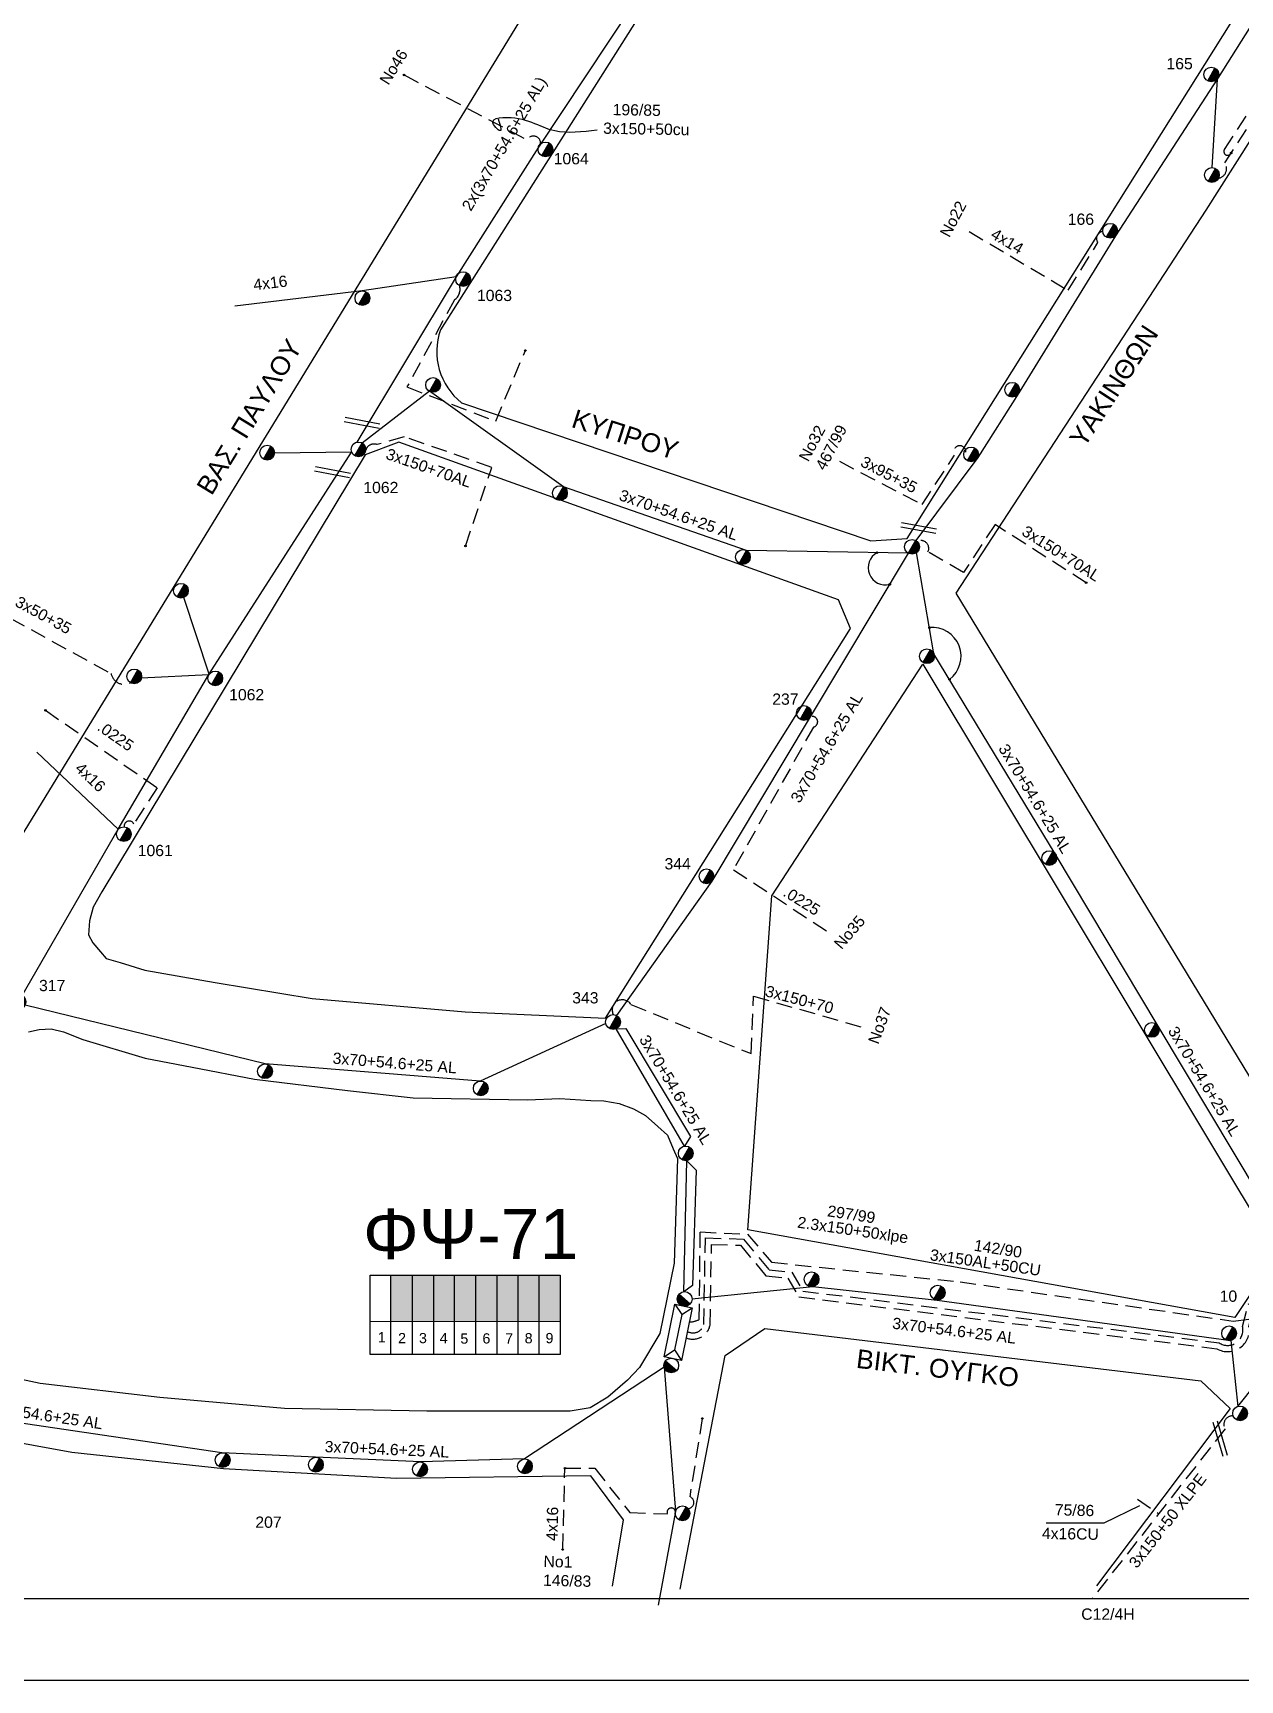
# Model space of a CAD drawing. Header units: millimetres. Extents: x 1421 to 10994, y 848 to 1896.
# Drawn here: x 9950.2 to 10142.8, y 848.3 to 1111.3 of the extents above; entities that cross this region are included whole.
import ezdxf
from ezdxf.enums import TextEntityAlignment as Align

# ---------------------------------------------------------------- set-up
doc = ezdxf.new("R2010")
doc.units = ezdxf.units.MM
doc.linetypes.add('DASHED', pattern=[19.05, 12.7, -6.35])
for name, color, linetype, lineweight in [('.0225', 7, 'DASHED', 30), ('3x150+50', 7, 'Continuous', 30), ('3x150+50 XLPE', 7, 'SYN_LINE', 30), ('3x150+70', 7, 'Continuous', 30), ('3x150+70AL', 7, 'DASHED', 30), ('3x70+54.6+25 AL', 7, 'SYN_LINE', 30), ('3x95+35', 7, 'Continuous', 30), ('4x16', 7, 'Continuous', 30), ('Άγνωστα', 7, 'Continuous', 30), ('Καλωδια Χ.Τ 3x95+35', 7, 'DASHED', 30), ('Καλωδια Χ.Τ. 3x50+35', 7, 'Continuous', 30), ('Καλώδια ΧΤ   3x150AL+50CU', 7, 'DASHED', 30)]:
    doc.layers.add(name, color=color, linetype=linetype, lineweight=lineweight)
for name, color, linetype in [('Pillar OTE', 7, 'Continuous'), ('TEXT ΚΑΛΩΔΙΩΝ', 7, 'Continuous'), ('ΑΓΝΩΣΤΟ ΥΠΟΓΕΙΟ ΚΑΛΩΔΙΟ', 7, 'DASHED'), ('Στύλος ΦΜ', 7, 'Continuous'), ('Στύλος ΦΜ @ 1', 7, 'Continuous'), ('Συνδέσεις', 7, 'Continuous'), ('Τομή', 7, 'Continuous'), ('Υποσταθμός εναέριος 2 στύλων', 7, 'Continuous'), ('Υποσταθμός πόλεως', 7, 'Continuous'), ('Υπόβαθρο ΔΕΗ', 7, 'Continuous')]:
    doc.layers.add(name, color=color, linetype=linetype)
doc.styles.add('arial', font='arial.ttf', dxfattribs={"height": 3})
doc.styles.get("Standard").update_dxf_attribs({"font": 'arial.ttf', "height": 1.8})
doc.linetypes.add('SYN_LINE', pattern='A,0.5,-0.0001,["/\\/\\/\\/",Standard,S=0.1,R=0,X=0,Y=-0.05],-0.25', length=0.7501)

# ---------------------------------------------------------------- blocks, each defined once
blk = doc.blocks.new('ΥΠΑΡΧΩΝ ΤΣΙΜΕΝΤΕΝΙΟΣ ΣΤΥΛΟΣ')
at = {"layer": 'Στύλος ΦΜ'}
blk.add_hatch(color=7, dxfattribs=at).paths.add_polyline_path([(-1.29, -2.28, 0.574793), (2.62, 0, 0.268822), (1.3, 2.27)])
at = {"layer": 'Στύλος ΦΜ', "color": 7}
blk.add_line((-1.29, -2.28), (1.3, 2.27), dxfattribs=at)
blk.add_circle((0, 0), 2.62, dxfattribs=at)
at = {"layer": 'Στύλος ΦΜ', "flags": 4}
for tag, p in [('ΑΡΙΘΜΟΣ', (-4.68, 8.05)), ('ΤΥΠΟΣ', (-4.91, 3.03))]:
    blk.add_attdef(tag, p, '', height=4, dxfattribs=at)
blk = doc.blocks.new('ΥΠΟΣΤΑΘΜΟΣ ΕΝΑΕΡΙΟΣ ΕΠΙ 2 ΣΤΥΛΩΝ')
at = {"layer": 'Υποσταθμός εναέριος 2 στύλων', "linetype": 'Continuous'}
for points in [[(-11.97, -2.11, 0.574793), (-8.45, -0.07, 0.268822), (-9.64, 1.98)], [(9.68, -2.15, 0.574793), (13.19, -0.1, 0.268822), (12.01, 1.95)]]:
    blk.add_hatch(color=256, dxfattribs=at).paths.add_polyline_path(points)
for p, q in [((-11.97, -2.11), (-9.64, 1.98)), ((9.68, -2.15), (12.01, 1.95))]:
    blk.add_line(p, q, dxfattribs=at)
for centre in [(-10.81, -0.07), (10.84, -0.1)]:
    blk.add_circle(centre, 2.36, dxfattribs=at)
at = {"layer": 'Υποσταθμός πόλεως', "linetype": 'Continuous', "ltscale": 40}
blk.add_lwpolyline([(-8.57, 2.82), (8.57, 2.82), (8.57, -2.82), (-8.57, -2.82)], close=True, dxfattribs=at)
for points in [[(-5.75, 0), (-8.57, 2.82)], [(-8.57, -2.82), (-5.75, 0)], [(-5.75, 0), (5.75, 0)], [(5.75, 0), (8.57, 2.82)], [(8.57, -2.82), (5.75, 0)]]:
    blk.add_lwpolyline(points, dxfattribs=at)
at = {"layer": 'Υποσταθμός εναέριος 2 στύλων', "ltscale": 40, "flags": 1}
for tag, p in [('ΜΕΤΑΣΧΗΜΑΤΙΣΜΟΣ', (14.09, 2.51)), ('ΙΣΧΥΣ', (14.07, -0.28)), ('ΑΡΙΘΜΟΣ', (14.19, -3))]:
    blk.add_attdef(tag, p, '', height=1.8, dxfattribs=at)
blk = doc.blocks.new('_ΣΥΝΔΕΣΗ')
at = {"layer": 'Συνδέσεις', "linetype": 'SYN_LINE', "ltscale": 40}
blk.add_hatch(color=256, dxfattribs=at).paths.add_polyline_path([(0.5, 0, 1), (-0.5, 0, 1)])
at = {"layer": 'Συνδέσεις'}
blk.add_circle((0, 0), 0.5, dxfattribs=at)
blk = doc.blocks.new('ΤΟΜΗ')
at = {"layer": 'Τομή', "ltscale": 40}
for p, q in [((11.3, -0.6), (-11.4, -0.6)), ((11.3, -3.4), (-11.4, -3.4))]:
    blk.add_line(p, q, dxfattribs=at)

msp = doc.modelspace()

# ---------------------------------------------------------------- hatches: boundary and pattern name
at = {"layer": 'Καλώδια ΧΤ   3x150AL+50CU', "linetype": 'DASHED', "lineweight": -3, "ltscale": 0.2}
h = msp.add_hatch(color=30, dxfattribs=at)
h.dxf.hatch_style = 1
h.paths.add_polyline_path([(10010.73, 912.96), (10007.29, 912.96), (10007.29, 905.59), (10010.73, 905.59)])
h = msp.add_hatch(color=5, dxfattribs=at)
h.dxf.hatch_style = 1
h.paths.add_polyline_path([(10010.73, 905.59), (10014.17, 905.59), (10014.17, 912.96), (10010.73, 912.96)])
h = msp.add_hatch(color=1, dxfattribs=at)
h.dxf.hatch_style = 1
h.paths.add_polyline_path([(10017.46, 912.95), (10014.17, 912.96), (10014.17, 905.59), (10017.46, 905.59)])
h = msp.add_hatch(color=2, dxfattribs=at)
h.dxf.hatch_style = 1
h.paths.add_polyline_path([(10020.85, 912.95), (10017.46, 912.95), (10017.46, 905.59), (10020.85, 905.58)])
h = msp.add_hatch(color=151, dxfattribs=at)
h.dxf.hatch_style = 1
h.paths.add_polyline_path([(10020.85, 905.58), (10024.25, 905.58), (10024.25, 912.95), (10020.85, 912.95)])
h = msp.add_hatch(color=6, dxfattribs=at)
h.dxf.hatch_style = 1
h.paths.add_polyline_path([(10024.25, 905.58), (10027.64, 905.58), (10027.64, 912.95), (10024.25, 912.95)])
h = msp.add_hatch(color=27, dxfattribs=at)
h.dxf.hatch_style = 1
h.paths.add_polyline_path([(10027.58, 905.58), (10030.98, 905.58), (10030.98, 912.95), (10027.58, 912.95)])
h = msp.add_hatch(color=133, dxfattribs=at)
h.dxf.hatch_style = 1
h.paths.add_polyline_path([(10030.9, 905.58), (10034.3, 905.58), (10034.3, 912.95), (10030.9, 912.95)])

# ---------------------------------------------------------------- linework, layer by layer
at = {"layer": '.0225', "color": 27, "linetype": 'DASHED', "lineweight": -3, "ltscale": 0.2}
msp.add_lwpolyline([(9952.18, 1003.17), (9970.01, 990.79), (9966.26, 985.03, 0.84715), (9964.73, 984.57, -0.705066)], format="xyb", dxfattribs=at)
at = {"layer": '.0225', "color": 2, "linetype": 'DASHED', "lineweight": -3, "ltscale": 0.2}
msp.add_lwpolyline([(10074.26, 1002.14, -1.072716), (10074.71, 1000.49), (10061.95, 977.7), (10076.92, 967.89)], format="xyb", dxfattribs=at)
at = {"layer": '3x150+50', "color": 133, "linetype": 'DASHED', "lineweight": -3, "ltscale": 0.2}
msp.add_lwpolyline([(10141.37, 1092.14, -1.075581), (10140.31, 1092.72), (10144.47, 1099.04), (10145.75, 1098.43), (10152.91, 1109.95)], format="xyb", dxfattribs=at)
at = {"layer": '3x150+50 XLPE', "color": 6, "linetype": 'DASHED', "lineweight": -3, "ltscale": 0.2}
msp.add_lwpolyline([(10054.4, 902.97, 0.476766), (10058.24, 905.01), (10058.46, 917.88), (10063.07, 917.76), (10067.14, 912.88), (10070.64, 912.51), (10072.41, 909.5), (10139.11, 901.22, 0.633668), (10144.22, 904.76), (10144.93, 907.6), (10158.8, 913.02, -0.280962), (10160.41, 914.55)], format="xyb", dxfattribs=at)
at = {"layer": '3x150+50 XLPE', "color": 151, "linetype": 'DASHED', "lineweight": -3, "ltscale": 0.2}
msp.add_lwpolyline([(10054.6, 903.99, 0.49963), (10057.24, 905.12), (10057.48, 918.91), (10063.55, 918.74), (10067.65, 913.83), (10071.25, 913.45), (10073.02, 910.43), (10139.45, 902.18, 0.68944), (10143.19, 904.78), (10144.09, 908.34), (10157.79, 913.71), (10157.79, 914.88), (10155.75, 915.66)], format="xyb", dxfattribs=at)
at = {"layer": '3x150+50 XLPE', "color": 30, "linetype": 'DASHED', "lineweight": -3, "ltscale": 0.2}
msp.add_lwpolyline([(10141.7, 890.49, 0.619597), (10140.42, 888.43), (10119.22, 861.33)], format="xyb", dxfattribs=at)
msp.add_lwpolyline([(10126.43, 877.23), (10129.82, 874.88)], dxfattribs=at)
at = {"layer": '3x150+70', "color": 2, "linetype": 'DASHED', "lineweight": -3, "ltscale": 0.2}
msp.add_lwpolyline([(10042.8, 954.57, -0.967472), (10045.6, 956.18), (10064.76, 948.34), (10065.17, 957.52), (10082.35, 952.61)], format="xyb", dxfattribs=at)
at = {"layer": '3x150+70AL', "color": 27, "linetype": 'DASHED', "lineweight": -3, "ltscale": 0.2}
msp.add_lwpolyline([(10019.19, 1029.39), (10023.39, 1041.94), (10009.4, 1046.85), (10005.09, 1045.59, 0.431814), (10003.3, 1044.75, 13.550892)], format="xyb", dxfattribs=at)
at = {"layer": '3x150+70AL', "color": 1, "linetype": 'DASHED', "lineweight": -3, "ltscale": 0.2}
msp.add_lwpolyline([(10118.24, 1023.54), (10103.71, 1032.81), (10098.68, 1025.17), (10093, 1028.47, 0.733279), (10091.29, 1030.11, -0.874466)], format="xyb", dxfattribs=at)
at = {"layer": '3x70+54.6+25 AL', "color": 5, "linetype": 'SYN_LINE', "lineweight": -3, "ltscale": 15}
msp.add_lwpolyline([(10090.53, 1190.22), (10080.96, 1173.94), (10062.11, 1142.57), (10045.76, 1115.55), (10030.85, 1093.1), (10017.69, 1072.38), (10001.88, 1045.97)], dxfattribs=at)
at = {"layer": '3x70+54.6+25 AL', "color": 133, "linetype": 'SYN_LINE', "lineweight": -3, "ltscale": 15}
for points in [[(10190.02, 1189.22), (10173.37, 1158.52), (10155.78, 1130.37), (10139.25, 1104.12), (10122.93, 1078.93), (10107.51, 1053.85), (10100.95, 1043.53), (10091.05, 1030.3)], [(10139.15, 1103.96), (10138.3, 1089.82)]]:
    msp.add_lwpolyline(points, dxfattribs=at)
at = {"layer": '3x70+54.6+25 AL', "color": 2, "linetype": 'SYN_LINE', "lineweight": -3, "ltscale": 15}
for points in [[(10043.33, 954.41), (10058.57, 975.9), (10074.26, 1002.14), (10089.88, 1028.25), (10064.06, 1028.67), (10034.84, 1038.86), (10013.44, 1054.1), (10002.71, 1045.84)], [(10001.03, 1044.37), (9988.73, 1044.22)], [(10054.15, 933.57), (10043.24, 952.32)], [(10054.03, 910.33), (10054.53, 931.24)]]:
    msp.add_lwpolyline(points, dxfattribs=at)
at = {"layer": '3x70+54.6+25 AL', "color": 27, "linetype": 'SYN_LINE', "lineweight": -3, "ltscale": 15}
for points in [[(9948.45, 957.64), (9963.78, 984.17), (9978.26, 1008.88), (10001.03, 1044.37)], [(9978.28, 1008.92), (9974.25, 1021.17)], [(10041.58, 953.18), (10021.54, 943.97), (9987.25, 946.7), (9948.92, 956.09)], [(10043.24, 952.32), (10044.77, 952.34), (10055.12, 935.11), (10054.15, 933.57)], [(10054.53, 931.24), (10056.03, 929.76), (10055.41, 911.34), (10054.03, 910.33)]]:
    msp.add_lwpolyline(points, dxfattribs=at)
at = {"layer": '3x70+54.6+25 AL', "color": 1, "linetype": 'SYN_LINE', "lineweight": -3, "ltscale": 15}
msp.add_lwpolyline([(10055.34, 909.17), (10074.62, 911.16), (10094.45, 909), (10141.31, 902.53), (10142.45, 892.02), (10160.41, 914.55), (10145.93, 925.71), (10129.74, 952.73), (10113.31, 980.27), (10093.95, 1012.2), (10091.19, 1028.35)], dxfattribs=at)
at = {"layer": '3x70+54.6+25 AL', "color": 27, "linetype": 'SYN_LINE', "lineweight": -3, "ltscale": 10}
msp.add_lwpolyline([(9978.23, 1008.84), (9967.46, 1008.27)], dxfattribs=at)
at = {"layer": '3x70+54.6+25 AL', "color": 30, "lineweight": -3, "ltscale": 15}
msp.add_lwpolyline([(10050.88, 898.26), (10028.6, 883.63), (10012.05, 883.14), (9995.26, 883.89), (9980.31, 884.61), (9949, 889.25), (9914.31, 896.13)], dxfattribs=at)
at = {"layer": '3x70+54.6+25 AL', "color": 5, "lineweight": -3, "ltscale": 15}
msp.add_lwpolyline([(10050.88, 898.26), (10052.69, 875.25), (10049.95, 860.29)], dxfattribs=at)
at = {"layer": '3x95+35', "color": 133, "linetype": 'DASHED', "lineweight": -3, "ltscale": 0.2}
msp.add_lwpolyline([(10078.87, 1042.92), (10092.09, 1036.02), (10097.24, 1043.91, -1.361276), (10099.05, 1044.38, -3.627748)], format="xyb", dxfattribs=at)
at = {"layer": '4x16', "color": 133, "linetype": 'DASHED', "lineweight": -3, "ltscale": 0.2}
msp.add_lwpolyline([(10099.57, 1079.59), (10115.36, 1070.23), (10120.12, 1077.85, -0.593391), (10120.9, 1079.61, -15.107148)], format="xyb", dxfattribs=at)
at = {"layer": '4x16', "color": 5, "linetype": 'SYN_LINE', "lineweight": -3, "ltscale": 15}
msp.add_lwpolyline([(10017.69, 1072.38), (10002.73, 1070.15), (9982.4, 1067.72)], dxfattribs=at)
at = {"layer": '4x16', "color": 27, "linetype": 'SYN_LINE', "lineweight": -3, "ltscale": 15}
msp.add_lwpolyline([(9963.78, 984.17), (9950.78, 996.46)], dxfattribs=at)
at = {"layer": '4x16', "color": 5, "linetype": 'DASHED', "lineweight": -3, "ltscale": 0.2}
msp.add_lwpolyline([(10034.72, 869.16), (10035.06, 882.14)], dxfattribs=at)
at = {"layer": 'Pillar OTE', "lineweight": -3, "ltscale": 40}
for points in [[(10003.96, 900.32), (10003.96, 912.96), (10034.29, 912.95), (10034.29, 900.29), (10003.96, 900.32)], [(10007.29, 900.31), (10007.29, 912.96)], [(10010.73, 900.31), (10010.73, 912.96)], [(10014.17, 900.31), (10014.17, 912.96)], [(10017.46, 900.3), (10017.46, 912.95)], [(10020.85, 900.3), (10020.85, 912.95)], [(10024.25, 900.3), (10024.25, 912.95)], [(10027.58, 900.29), (10027.58, 912.95)], [(10030.97, 900.29), (10030.97, 912.95)], [(10003.96, 905.6), (10034.29, 905.57)]]:
    msp.add_lwpolyline(points, dxfattribs=at)
at = {"layer": 'ΑΓΝΩΣΤΟ ΥΠΟΓΕΙΟ ΚΑΛΩΔΙΟ', "color": 5, "linetype": 'DASHED', "lineweight": -3, "ltscale": 0.2}
for points in [[(10009.39, 1104.61), (10029.04, 1094.25, -0.821084), (10031.18, 1093.61, 2.589224)], [(10018.23, 1070.99, -0.341223), (10017.42, 1068.7), (10009.85, 1054.79), (10024.02, 1049.31), (10028.75, 1060.61)], [(10056.99, 890.07), (10054.98, 877.6, -0.828973), (10054.72, 875.71, 5.359009)], [(10035.06, 882.14), (10039.84, 882.14), (10045.41, 875.06), (10051.43, 874.84, -1.142188), (10052.69, 875.25, 3.081601)]]:
    msp.add_lwpolyline(points, format="xyb", dxfattribs=at)
at = {"layer": 'Καλωδια Χ.Τ 3x95+35', "color": 133, "linetype": 'DASHED', "lineweight": -3, "ltscale": 0.2}
msp.add_lwpolyline([(10139.37, 1088.12, 0.55022), (10140.36, 1090.59), (10145.02, 1097.72), (10158.48, 1089.88)], format="xyb", dxfattribs=at)
at = {"layer": 'Καλωδια Χ.Τ. 3x50+35', "color": 27, "linetype": 'DASHED', "lineweight": -3, "ltscale": 0.2}
msp.add_lwpolyline([(9943.18, 1019.71), (9962.64, 1009.02, 0.496649), (9965.75, 1007.55, 5.448693)], format="xyb", dxfattribs=at)
at = {"layer": 'Καλώδια ΧΤ   3x150AL+50CU', "color": 133, "linetype": 'DASHED', "lineweight": -3, "ltscale": 0.2}
msp.add_lwpolyline([(10054.9, 905.48, 0.086092), (10056.51, 905.88), (10056.66, 919.87), (10064.19, 919.52), (10068.04, 915.03), (10098.15, 911.89), (10141.68, 905.65), (10144.72, 906), (10157.65, 911.33, 0.244762), (10164.94, 916.48), (10186.42, 944.18), (10171.84, 954.52)], format="xyb", dxfattribs=at)
at = {"layer": 'Υπόβαθρο ΔΕΗ', "lineweight": -3, "ltscale": 15}
for points in [[(10993.76, 1895.53), (8825.35, 1895.54), (8825.27, 848.33), (10993.76, 848.32)], [(10855.44, 1855.69), (8838.35, 1855.69), (8838.27, 861.33), (10836.6, 861.33)]]:
    msp.add_lwpolyline(points, close=True, dxfattribs=at)
at = {"layer": 'Υπόβαθρο ΔΕΗ', "lineweight": -3, "ltscale": 0.1}
for points in [[(10080.97, 1246.86), (10038.23, 1272.54), (10032.26, 1270.58), (9873.13, 1015.19), (9875.95, 1004.39), (9890.22, 995.88), (9908.57, 986.3), (9919.36, 980.67), (9935.1, 975.54), (9945.4, 978.26), (10086.83, 1209.7)], [(10089.66, 1030.62), (10183.52, 1180.16), (10139.98, 1207.54)], [(10099.28, 1200.25), (10076.78, 1161.2), (10015.2, 1063.93)], [(10080.62, 1016.22), (10078.73, 1020.79), (10008.55, 1045.96), (10003.18, 1043.97)], [(10003.18, 1043.97), (9961.15, 974.17), (9959.77, 971.72), (9959.18, 969.54), (9959.06, 967.31), (9959.71, 966.02), (9960.95, 964.61), (9961.87, 963.55), (9964.07, 962.9), (9968.01, 961.67), (9979.23, 959.7), (9994.74, 957.15), (10019.12, 955.04), (10041.55, 953.99), (10080.62, 1016.22)], [(9949.44, 951.82), (9951.15, 952.22), (9953.09, 952.28), (9955.06, 951.84), (9958.13, 950.62), (9968.07, 947.61), (9975.6, 946.17), (9985.52, 944.27), (10000.35, 942.47), (10010.84, 941.27), (10029.09, 940.99), (10034.27, 941.16), (10039.22, 940.88), (10041.27, 940.83), (10043.74, 940.4), (10046.01, 939.52), (10047.93, 938.49), (10049.88, 936.73), (10051.43, 935.34), (10052.35, 933.15), (10053.01, 931.58), (10052.48, 914.91), (10050.23, 903.66), (10046.98, 898.25), (10045.04, 896.21), (10041.9, 893.47), (10039.07, 891.77), (10035.92, 891.27), (10013.01, 891.23), (9990.3, 891.68), (9970.41, 893.45), (9951.3, 895.69), (9938.62, 898.38)], [(10053.46, 862.82), (10060.65, 900.15), (10066.97, 904.47), (10136.54, 896.1), (10141.23, 891.67), (10119.91, 863.36)], [(10042.66, 863.29), (10044.43, 873.89), (10039.18, 880.91), (10008.16, 880.48), (9980.57, 882.04), (9956.4, 884.64), (9944.06, 886.89), (9932.35, 889.65), (9923.39, 892.63), (9913.36, 887.15), (9909.35, 863.08)], [(10111.87, 873.44), (10121.11, 873.44), (10126.81, 876.2)]]:
    msp.add_lwpolyline(points, dxfattribs=at)
for points in [[(10151.42, 933.01), (10097.49, 1021.87), (10137.38, 1083.03), (10192.66, 1170.13), (10196.78, 1171.67), (10243.46, 1141.49), (10243.51, 1138.1), (10218.82, 1098), (10186.73, 1045.76), (10180.24, 1035.87), (10176.01, 1029.09), (10173.05, 1021.85), (10167.2, 1006.78), (10162.9, 991.22), (10158.97, 974.07), (10156.77, 963.52), (10154.93, 954.69), (10153.58, 943.63)], [(10092.17, 1010.52), (10148.75, 916.3), (10141.97, 906.23), (10064.26, 920.22), (10068.07, 973.56)]]:
    msp.add_lwpolyline(points, close=True, dxfattribs=at)
msp.add_lwpolyline([(10015.2, 1063.93, 0.323368), (10018.58, 1052.28), (10083.87, 1030.2), (10089.66, 1030.62)], format="xyb", dxfattribs=at)
at = {"layer": 'Υπόβαθρο ΔΕΗ', "lineweight": -3}
for centre, radius, start, end in [((10086.19, 1025.93), 2.74, 118.4985, 285.1457), ((10093.67, 1011.79), 4.61, 306.9396, 95.3326)]:
    msp.add_arc(centre, radius, start, end, dxfattribs=at)
at = {"layer": 'Υπόβαθρο ΔΕΗ', "lineweight": -3, "ltscale": 0.1}
msp.add_spline([(10024.39, 1097.59), (10024.73, 1095.72), (10023.54, 1097.15), (10025.15, 1097.8), (10033.45, 1095.72), (10040.21, 1095.85)], degree=3, dxfattribs=at)

# ---------------------------------------------------------------- block references
at = {"layer": 'Στύλος ΦΜ @ 1', "color": 1, "lineweight": -3, "ltscale": 40}
ref = msp.add_blockref('ΥΠΑΡΧΩΝ ΤΣΙΜΕΝΤΕΝΙΟΣ ΣΤΥΛΟΣ', (10138.22, 1104.68), dxfattribs=dict(at, xscale=0.4499999999998181, yscale=0.4499999999998181, zscale=0.4499999999998181))
ref.add_attrib('ΑΡΙΘΜΟΣ', '165', (10131.06, 1105.52), dxfattribs={"layer": 'Στύλος ΦΜ', "height": 1.8, "flags": 4})
ref = msp.add_blockref('ΥΠΑΡΧΩΝ ΤΣΙΜΕΝΤΕΝΙΟΣ ΣΤΥΛΟΣ', (10031.96, 1092.72), dxfattribs=dict(at, xscale=0.4499999999998181, yscale=0.4499999999998181, zscale=0.4499999999998181))
ref.add_attrib('ΑΡΙΘΜΟΣ', '1064', (10033.27, 1090.34), dxfattribs={"layer": 'Στύλος ΦΜ', "height": 1.8, "flags": 4})
at = {"layer": 'Στύλος ΦΜ @ 1', "color": 1, "lineweight": -3, "ltscale": 40, "xscale": 0.4499999999998181, "yscale": 0.4499999999998181, "zscale": 0.4499999999998181}
for p in [(10138.31, 1088.64), (10002.75, 1068.97), (10014.02, 1055.12), (10106.44, 1054.35), (9987.55, 1044.3), (10099.88, 1044.02), (10034.26, 1037.84), (10063.47, 1027.65), (10090.46, 1029.27), (9973.78, 1022.25), (10092.84, 1011.8), (9966.33, 1008.58), (10112.36, 979.57), (10128.73, 952.13), (9987.2, 945.53), (10021.63, 942.79), (10054.35, 932.41), (10074.42, 912.32), (10094.54, 910.17), (10142.81, 890.9), (9995.32, 882.72), (10011.94, 881.97), (10028.68, 882.45), (10053.83, 874.95)]:
    msp.add_blockref('ΥΠΑΡΧΩΝ ΤΣΙΜΕΝΤΕΝΙΟΣ ΣΤΥΛΟΣ', p, dxfattribs=at)
at = {"layer": 'Στύλος ΦΜ @ 1', "color": 1, "lineweight": -3, "ltscale": 40}
ref = msp.add_blockref('ΥΠΑΡΧΩΝ ΤΣΙΜΕΝΤΕΝΙΟΣ ΣΤΥΛΟΣ', (10122.07, 1079.73), dxfattribs=dict(at, xscale=0.4499999999998181, yscale=0.4499999999998181, zscale=0.4499999999998181))
ref.add_attrib('ΑΡΙΘΜΟΣ', '166', (10115.31, 1080.68), dxfattribs={"layer": 'Στύλος ΦΜ', "height": 1.8, "flags": 4})
ref = msp.add_blockref('ΥΠΑΡΧΩΝ ΤΣΙΜΕΝΤΕΝΙΟΣ ΣΤΥΛΟΣ', (10018.81, 1072.01), dxfattribs=dict(at, xscale=0.4499999999998181, yscale=0.4499999999998181, zscale=0.4499999999998181))
ref.add_attrib('ΑΡΙΘΜΟΣ', '1063', (10021.03, 1068.51), dxfattribs={"layer": 'Στύλος ΦΜ', "height": 1.8, "flags": 4})
ref = msp.add_blockref('ΥΠΑΡΧΩΝ ΤΣΙΜΕΝΤΕΝΙΟΣ ΣΤΥΛΟΣ', (10002.12, 1044.82), dxfattribs=dict(at, xscale=0.4499999999998181, yscale=0.4499999999998181, zscale=0.4499999999998181))
ref.add_attrib('ΑΡΙΘΜΟΣ', '1062', (10002.89, 1037.84), dxfattribs={"layer": 'Στύλος ΦΜ', "height": 1.8, "flags": 4})
ref = msp.add_blockref('ΥΠΑΡΧΩΝ ΤΣΙΜΕΝΤΕΝΙΟΣ ΣΤΥΛΟΣ', (9979.26, 1008.26), dxfattribs=dict(at, xscale=0.4499999999998181, yscale=0.4499999999998181, zscale=0.4499999999998181))
ref.add_attrib('ΑΡΙΘΜΟΣ', '1062', (9981.48, 1004.76), dxfattribs={"layer": 'Στύλος ΦΜ', "height": 1.8, "flags": 4})
ref = msp.add_blockref('ΥΠΑΡΧΩΝ ΤΣΙΜΕΝΤΕΝΙΟΣ ΣΤΥΛΟΣ', (10073.2, 1002.74), dxfattribs=dict(at, xscale=0.4499999999998181, yscale=0.4499999999998181, zscale=0.4499999999998181))
ref.add_attrib('ΑΡΙΘΜΟΣ', '237', (10068.15, 1004.05), dxfattribs={"layer": 'Στύλος ΦΜ', "height": 1.8, "flags": 4})
ref = msp.add_blockref('ΥΠΑΡΧΩΝ ΤΣΙΜΕΝΤΕΝΙΟΣ ΣΤΥΛΟΣ', (9964.67, 983.39), dxfattribs=dict(at, xscale=0.4499999999998181, yscale=0.4499999999998181, zscale=0.4499999999998181))
ref.add_attrib('ΑΡΙΘΜΟΣ', '1061', (9966.89, 979.88), dxfattribs={"layer": 'Στύλος ΦΜ', "height": 1.8, "flags": 4})
ref = msp.add_blockref('ΥΠΑΡΧΩΝ ΤΣΙΜΕΝΤΕΝΙΟΣ ΣΤΥΛΟΣ', (10057.66, 976.66), dxfattribs=dict(at, xscale=0.4499999999998181, yscale=0.4499999999998181, zscale=0.4499999999998181))
ref.add_attrib('ΑΡΙΘΜΟΣ', '344', (10050.96, 977.76), dxfattribs={"layer": 'Στύλος ΦΜ', "height": 1.8, "flags": 4})
ref = msp.add_blockref('ΥΠΑΡΧΩΝ ΤΣΙΜΕΝΤΕΝΙΟΣ ΣΤΥΛΟΣ', (9947.86, 956.62), dxfattribs=dict(at, xscale=0.4499999999998181, yscale=0.4499999999998181, zscale=0.4499999999998181))
ref.add_attrib('ΑΡΙΘΜΟΣ', '317', (9951.14, 958.32), dxfattribs={"layer": 'Στύλος ΦΜ', "height": 1.8, "flags": 4})
ref = msp.add_blockref('ΥΠΑΡΧΩΝ ΤΣΙΜΕΝΤΕΝΙΟΣ ΣΤΥΛΟΣ', (10042.74, 953.39), dxfattribs=dict(at, xscale=0.4499999999998181, yscale=0.4499999999998181, zscale=0.4499999999998181))
ref.add_attrib('ΑΡΙΘΜΟΣ', '343', (10036.23, 956.36), dxfattribs={"layer": 'Στύλος ΦΜ', "height": 1.8, "flags": 4})
ref = msp.add_blockref('ΥΠΑΡΧΩΝ ΤΣΙΜΕΝΤΕΝΙΟΣ ΣΤΥΛΟΣ', (10141.06, 903.68), dxfattribs=dict(at, xscale=0.4499999999998181, yscale=0.4499999999998181, zscale=0.4499999999998181))
ref.add_attrib('ΑΡΙΘΜΟΣ', '10', (10139.55, 908.72), dxfattribs={"layer": 'Στύλος ΦΜ', "height": 1.8, "flags": 4})
ref = msp.add_blockref('ΥΠΑΡΧΩΝ ΤΣΙΜΕΝΤΕΝΙΟΣ ΣΤΥΛΟΣ', (9980.44, 883.44), dxfattribs=dict(at, xscale=0.4499999999998181, yscale=0.4499999999998181, zscale=0.4499999999998181))
ref.add_attrib('ΑΡΙΘΜΟΣ', '207', (9985.66, 872.63), dxfattribs={"layer": 'Στύλος ΦΜ', "height": 1.8, "flags": 4})
at = {"layer": 'Συνδέσεις', "lineweight": -3, "xscale": 0.25, "yscale": 0.25, "zscale": 0.25}
for p in [(10009.39, 1104.61), (10141.38, 1092.14), (10028.75, 1060.61), (10019.19, 1029.4), (10084.88, 1028.33), (10086.91, 1023.28), (10118.24, 1023.55), (10093.24, 1016.37), (10096.43, 1008.11), (9952.18, 1003.17), (10056.99, 890.08), (10035.06, 882.15), (10034.72, 869.16)]:
    msp.add_blockref('_ΣΥΝΔΕΣΗ', p, dxfattribs=at)
at = {"layer": 'Τομή', "lineweight": -3}
for p, xscale, yscale, zscale, rotation in [((10002.59, 1048.61), 0.2499999999999999, 0.2499999999999999, 0.2499999999999999, 169.4412658777055), ((9997.87, 1040.72), 0.2499999999999999, 0.2499999999999999, 0.2499999999999999, 169.4412658777055), ((10091.4, 1031.82), 0.2499999999999998, 0.2499999999999998, 0.2499999999999998, 169.4412658777055), ((10139.12, 886.76), 0.2499999999999998, 0.2499999999999998, 0.2499999999999998, 106.0469687947273)]:
    msp.add_blockref('ΤΟΜΗ', p, dxfattribs=dict(at, xscale=xscale, yscale=yscale, zscale=zscale, rotation=rotation))
at = {"layer": 'Υποσταθμός εναέριος 2 στύλων', "lineweight": -3, "xscale": 0.4999999999999996, "yscale": 0.4999999999999996, "zscale": 0.4999999999999996, "rotation": 258.687547218969}
msp.add_blockref('ΥΠΟΣΤΑΘΜΟΣ ΕΝΑΕΡΙΟΣ ΕΠΙ 2 ΣΤΥΛΩΝ', (10053.14, 903.85), dxfattribs=at)

# ---------------------------------------------------------------- texts
at = {"lineweight": -3, "ltscale": 30, "char_height": 1.63, "width": 11.2573, "attachment_point": 1}
for s, insert in [('1', (10005.2, 903.88)), ('2', (10008.44, 903.74)), ('3', (10011.77, 903.74)), ('4', (10015.08, 903.74)), ('5', (10018.38, 903.66)), ('6', (10021.9, 903.69)), ('7', (10025.53, 903.69)), ('8', (10028.64, 903.72)), ('9', (10031.97, 903.74))]:
    msp.add_mtext(s, dxfattribs=dict(at, insert=insert))
at = {"layer": 'TEXT ΚΑΛΩΔΙΩΝ', "lineweight": -3, "ltscale": 0.2, "style": 'arial'}
for s, rotation, p in [(' 2x(3x70+54.6+25 AL)', 59.7399, (10025.2, 1093.33)), ('3x150+50cu', 359, (10048.05, 1096)), ('4x16', 6.8226, (9988.05, 1071.42)), (' 3x50+35', 331.2233, (9951.54, 1018.54)), ('  .0225', 325.2331, (9962.81, 999.45)), ('4x16', 316.6193, (9959.34, 992.49)), ('2.3x150+50xlpe', 351.8471, (10081.01, 920.2)), ('3x150AL+50CU', 351.8471, (10102.18, 915)), ('4x16CU', 359, (10115.73, 871.68))]:
    msp.add_text(s, height=1.8, rotation=rotation, dxfattribs=at).set_placement(p, align=Align.MIDDLE_CENTER)
at = {"layer": 'TEXT ΚΑΛΩΔΙΩΝ', "lineweight": -3, "ltscale": 15, "style": 'arial'}
for s, rotation, p in [('4x14', 329.3387, (10105.66, 1078.07)), ('3x150+70AL', 340.7761, (10013.34, 1041.87)), ('3x95+35', 332.448, (10086.79, 1040.81)), ('3x70+54.6+25 AL', 340.7761, (10053.22, 1034.36)), ('3x150+70AL', 327.4759, (10114.27, 1028.21)), ('3x70+54.6+25 AL', 59.1144, (10076.83, 997.19)), ('3x70+54.6+25 AL', 301.2213, (10110.08, 989.06)), ('.0225', 327.9428, (10072.87, 972.73)), ('3x150+70', 345.1684, (10072.5, 956.99)), ('3x70+54.6+25 AL', 300.9329, (10137.1, 943.95)), ('3x70+54.6+25 AL', 301.0196, (10052.73, 942.58)), ('3x70+54.6+25 AL', 355.4366, (10007.91, 946.86)), ('3x70+54.6+25 AL', 352.9564, (10097.19, 904.12)), ('3x70+54.6+25 AL', 351.5767, (9951.47, 890.7)), ('3x70+54.6+25 AL', 357.4367, (10006.65, 885.18)), ('3x150+50 XLPE', 51.9574, (10131.24, 873.78)), ('4x16', 88.5107, (10033.03, 873.27))]:
    msp.add_text(s, height=1.8, rotation=rotation, dxfattribs=at).set_placement(p, align=Align.MIDDLE_CENTER)
at = {"layer": 'Άγνωστα', "lineweight": -3, "ltscale": 0.2, "char_height": 1.8, "width": 18.6352, "attachment_point": 1, "style": 'arial'}
for s, insert, rotation in [('No46', (10005.36, 1103.83), 57.9311), ('196/85', (10042.7, 1100), 358.8924), ('No22', (10094.81, 1079.39), 62), ('No32\\P467/99', (10072.3, 1043.58), 62), ('No35', (10077.84, 966.04), 49.3926), ('No37', (10083.39, 950.34), 69.7841), ('297/99', (10077.11, 924.17), 351.2489), ('142/90', (10100.52, 918.67), 351.2489), ('75/86', (10113.27, 876.43), 358.6098), ('No1\\P146/83', (10031.67, 868.18), 358.6098)]:
    msp.add_mtext(s, dxfattribs=dict(at, insert=insert, rotation=rotation))
at = {"layer": 'Άγνωστα', "lineweight": -3, "ltscale": 0.2, "insert": (10117.46, 859.75), "char_height": 1.8, "width": 18.6352, "attachment_point": 1, "style": 'arial'}
msp.add_mtext('C12/4H', dxfattribs=at)
at = {"layer": 'Υπόβαθρο ΔΕΗ', "lineweight": -3, "ltscale": 0.1, "style": 'arial'}
for s, rotation, p in [('ΒΑΣ. ΠΑΥΛΟΥ', 58.5703, (9984.69, 1050.03)), ('ΥΑΚΙΝΘΩΝ', 56.8876, (10122.66, 1054.97)), ('ΚΥΠΡΟΥ', 342.2767, (10044.69, 1047.21)), ('ΒΙΚΤ. ΟΥΓΚΟ', 353.1417, (10094.55, 898.13))]:
    msp.add_text(s, height=3, rotation=rotation, dxfattribs=at).set_placement(p, align=Align.MIDDLE_CENTER)
at = {"layer": 'Υπόβαθρο ΔΕΗ', "lineweight": -3, "insert": (10002.83, 923.56), "char_height": 8, "width": 84.6573, "attachment_point": 1}
msp.add_mtext('ΦΨ-71', dxfattribs=at)

doc.saveas('drawing.dxf')
